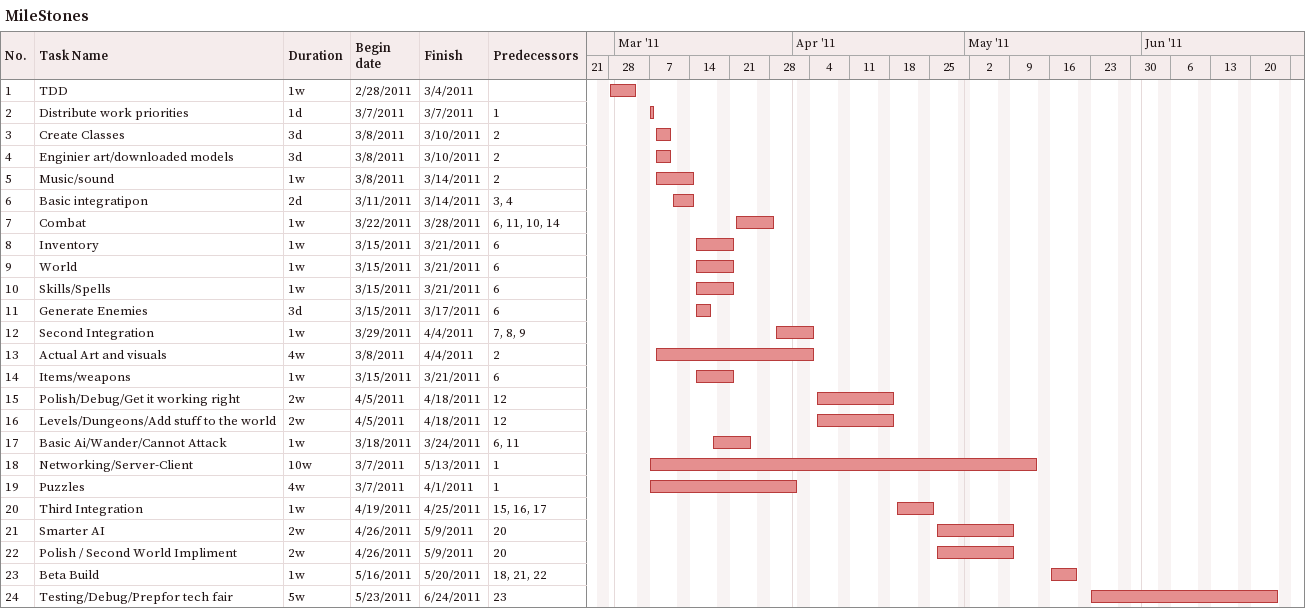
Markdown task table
MileStones

| ID | Task | Duration | Start | Finish | Predecessors |
|---|---|---|---|---|---|
| 1 | TDD | 1w | 2011-02-28 | 2011-03-04 |  |
| 2 | Distribute work priorities | 1d | 2011-03-07 | 2011-03-07 | 1 |
| 3 | Create Classes | 3d | 2011-03-08 | 2011-03-10 | 2 |
| 4 | Enginier art/downloaded models | 3d | 2011-03-08 | 2011-03-10 | 2 |
| 5 | Music/sound | 1w | 2011-03-08 | 2011-03-14 | 2 |
| 6 | Basic integratipon | 2d | 2011-03-11 | 2011-03-14 | 3, 4 |
| 7 | Combat | 1w | 2011-03-22 | 2011-03-28 | 6, 11, 10, 14 |
| 8 | Inventory | 1w | 2011-03-15 | 2011-03-21 | 6 |
| 9 | World | 1w | 2011-03-15 | 2011-03-21 | 6 |
| 10 | Skills/Spells | 1w | 2011-03-15 | 2011-03-21 | 6 |
| 11 | Generate Enemies | 3d | 2011-03-15 | 2011-03-17 | 6 |
| 12 | Second Integration | 1w | 2011-03-29 | 2011-04-04 | 7, 8, 9 |
| 13 | Actual Art and visuals | 4w | 2011-03-08 | 2011-04-04 | 2 |
| 14 | Items/weapons | 1w | 2011-03-15 | 2011-03-21 | 6 |
| 15 | Polish/Debug/Get it working right | 2w | 2011-04-05 | 2011-04-18 | 12 |
| 16 | Levels/Dungeons/Add stuff to the world | 2w | 2011-04-05 | 2011-04-18 | 12 |
| 17 | Basic Ai/Wander/Cannot Attack | 1w | 2011-03-18 | 2011-03-24 | 6, 11 |
| 18 | Networking/Server-Client | 10w | 2011-03-07 | 2011-05-13 | 1 |
| 19 | Puzzles | 4w | 2011-03-07 | 2011-04-01 | 1 |
| 20 | Third Integration | 1w | 2011-04-19 | 2011-04-25 | 15, 16, 17 |
| 21 | Smarter AI | 2w | 2011-04-26 | 2011-05-09 | 20 |
| 22 | Polish / Second World Impliment | 2w | 2011-04-26 | 2011-05-09 | 20 |
| 23 | Beta Build | 1w | 2011-05-16 | 2011-05-20 | 18, 21, 22 |
| 24 | Testing/Debug/Prepfor tech fair | 5w | 2011-05-23 | 2011-06-24 | 23 |
